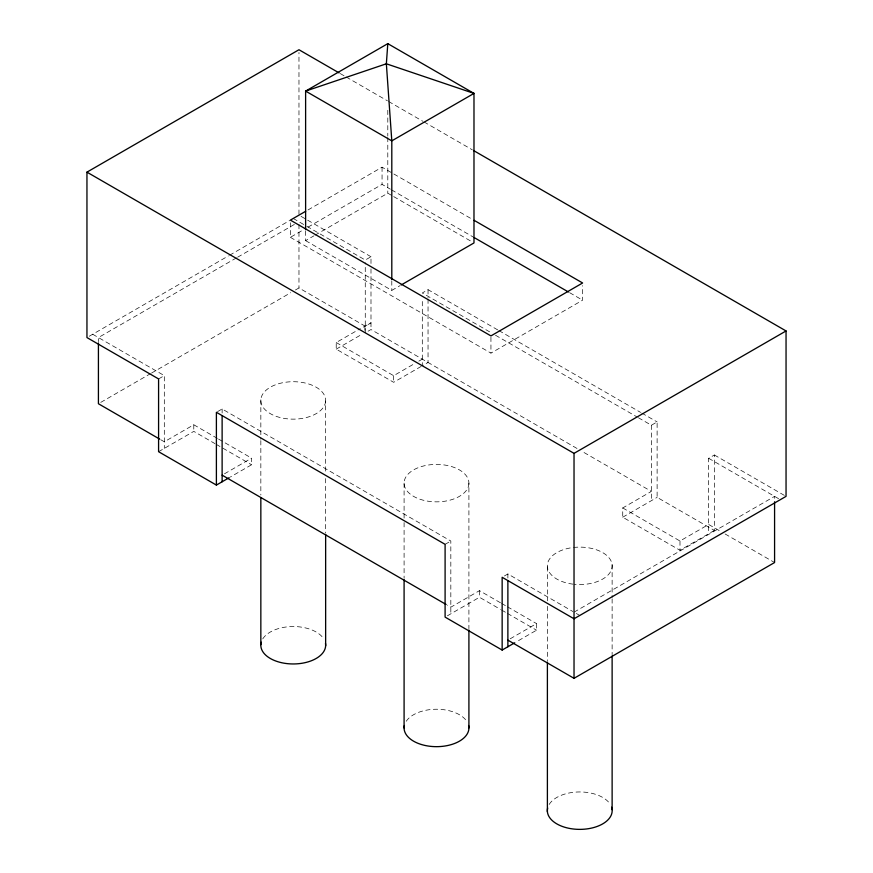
<?xml version="1.0" encoding="UTF-8"?>
<svg xmlns="http://www.w3.org/2000/svg" width="873" height="873" viewBox="0 0 873 873"><rect width="100%" height="100%" fill="white"/><g stroke="black" fill="none" stroke-linecap="round" stroke-linejoin="round"><path stroke-width="0.65" stroke-dasharray="4.37 3.27" d="M89.242 336.247L228.355 255.931M229.534 255.254L289.705 220.509M308.005 209.946L382.058 167.19L392.675 173.312M236.452 257.873L98.42 337.567L98.42 341.616M237.631 257.197L296.613 223.139M290.382 222.768L290.382 237.325L303.313 229.861M308.005 227.144L382.058 184.389L390.318 189.157M305.615 231.116L305.615 240.632L313.833 235.885M315.011 235.208L387.798 193.184L392.512 195.912M100.777 402.377L150.331 373.764M151.509 373.087L290.72 292.717M295.434 289.989L298.97 287.948L365.263 326.207L370.992 322.901L357.995 329.961M158.58 378.926L164.31 375.619L164.31 448.395M370.992 263.493L370.992 256.738L365.263 260.045L305.954 225.801M305.615 240.632L391.802 290.393L400.02 285.646M217.377 438.388L193.784 424.769L164.31 441.782L160.785 439.741M421.157 366.431L393.658 382.309L336.225 349.145L336.225 342.532L356.85 330.627M497.708 329.896L428.043 289.672L422.303 292.979L490.79 332.526M217.541 411.63L222.124 408.99L450.828 541.031L450.828 613.817M158.58 451.701L193.784 431.382L215.009 443.648M336.225 349.145L362.579 333.933M576.998 448.46L370.992 329.525L365.263 332.831L365.263 262.751M336.225 342.532L393.658 375.696L414.282 363.779M418.865 361.138L422.303 359.152M224.481 473.799L251.588 458.139L251.588 464.763L230.374 477.007M290.382 237.325L490.942 353.118L582.618 300.181L582.618 285.624M445.099 544.337L450.828 541.031M638.392 417.741L651.389 425.238L657.118 421.932L657.118 497.359L714.376 530.424L714.376 454.986L708.647 458.292L708.647 533.73M504.441 575.951L507.879 573.965L572.841 611.482M500.436 602.752L479.473 590.661L450.828 607.193L447.292 605.153M714.376 530.424L679.991 550.274L622.733 517.209L622.733 507.944L651.389 491.401L581.713 451.188M447.391 615.803L479.473 597.274L500.436 609.376M622.733 517.209L657.118 497.359M510.17 638.818L536.535 623.595L536.535 630.208L515.899 642.124M622.733 507.944L679.991 541.009L708.647 524.466L720.421 531.264M574.03 612.159L774.58 496.366L774.58 500.415M340.252 73.572L344.966 76.3M346.144 76.977L387.426 100.81M388.605 101.486L422.805 121.238M423.983 121.914L472.337 149.829M393.865 174L472.904 219.636M391.497 189.845L472.904 236.834M569.643 292.684L582.618 300.181M393.701 196.6L471.616 241.581M370.992 256.738L298.97 215.162L298.97 52.456M498.887 330.583L640.586 412.383M641.764 413.071L657.118 421.932M714.376 454.986L786.049 496.366M293.241 218.468L304.786 225.136M495.515 335.254L637.214 417.054M708.647 458.292L779.163 499.018M725.125 533.981L774.58 562.539M92.691 334.261L164.31 375.619M576.322 613.479L579.759 615.465M218.556 439.075L251.588 458.139M501.604 603.429L506.253 606.113M507.42 606.79L536.535 623.595M216.198 444.324L251.588 464.763M501.604 610.041L506.253 612.737M507.42 613.403L536.535 630.208M679.991 541.009L679.991 550.274M651.389 425.238L651.389 500.666M612.126 564.831L612.126 597.47M612.126 598.834L612.126 654.597M547.393 566.85L547.393 600.853M547.393 606.299L547.393 660.697M507.879 573.965L507.879 578.024M490.942 337.24L490.942 353.118M479.473 590.661L479.473 597.274M468.91 483.14A32.41 18.715 0 0 1 420.295 499.345A32.41 18.715 0 0 1 420.295 466.924A32.41 18.715 0 0 1 468.91 483.14L468.91 628.669M428.043 289.672L428.043 297.758M428.043 299.112L428.043 362.459L422.303 365.765L422.303 298.38M404.09 483.14L404.09 521.214M404.09 522.578L404.09 578.341M393.658 375.696L393.658 382.309M391.802 280.877L391.802 290.393M387.798 110.26L387.798 136.09M387.798 137.454L387.798 193.184M382.058 167.19L382.058 184.389M370.992 268.895L370.992 329.525M364.87 325.989L364.87 332.602M325.64 401.034A32.41 18.715 0 0 1 276.13 416.323A32.41 18.715 0 0 1 277.963 383.924A32.41 18.715 0 0 1 325.64 401.034L325.64 473.122M325.64 478.568L325.64 532.966M298.97 224.481L298.97 287.948M260.841 399.823L260.841 439.261M260.841 440.625L260.841 495.024M222.124 408.99L222.124 413.038M193.784 424.769L193.784 431.382M262.751 638.894A32.41 18.715 0 0 1 293.448 626.53A32.41 18.715 0 0 1 323.872 639.112M406.24 721.251A32.41 18.715 0 0 1 436.5 709.236A32.41 18.715 0 0 1 466.76 721.251M549.182 804.448A32.41 18.715 0 0 1 579.279 791.953A32.41 18.715 0 0 1 609.998 803.935M573.07 584.157A32.41 18.715 0 0 1 555.359 553.515A32.41 18.715 0 0 1 610.314 559.593A32.41 18.715 0 0 1 574.248 584.288"/><path stroke-width="1.31" d="M401.198 284.969L473.984 242.945L473.984 93.411L387.798 43.65L386.357 63.794L391.802 140.859L391.802 279.513M229.195 477.684L216.395 485.082L158.58 451.701L158.58 378.926L86.951 337.567L86.951 172.145L298.97 49.739L339.073 72.895M387.798 43.65L305.615 91.098L305.615 229.752M305.659 211.299L290.382 220.116L490.942 335.909L582.618 282.983L474.083 220.312M86.951 172.145L574.03 453.36L786.049 330.954L786.049 496.366L574.03 618.771L502.15 577.282L502.15 650.058L514.754 642.779M507.879 640.138L574.03 678.321L774.58 562.539L774.58 501.768M473.515 150.516L786.049 330.954M474.083 237.521L568.465 292.008M159.606 439.064L98.42 403.741L98.42 342.969M222.124 475.152L446.114 604.476M502.15 650.058L445.099 617.124L445.099 544.337L216.395 412.296L216.395 485.082M612.126 655.961L612.126 809.653M574.03 453.36L574.03 678.321M547.393 662.061L547.393 811.672M507.879 580.72L507.879 646.751M468.91 630.022L468.91 727.951M404.09 579.705L404.09 727.951M325.64 534.331L325.64 645.856M260.841 497.741L260.841 644.634M222.124 415.744L222.124 481.776M325.498 643.412A32.41 18.715 0 0 1 292.193 663.949A32.41 18.715 0 0 1 261.256 642.201M468.637 725.507A32.41 18.715 0 0 1 436.5 746.666A32.41 18.715 0 0 1 404.363 725.507M611.613 807.219A32.41 18.715 0 0 1 580.447 829.372A32.41 18.715 0 0 1 547.666 808.005M473.984 93.411L391.802 140.859L305.615 91.098L386.357 63.794L473.984 93.411"/></g></svg>
